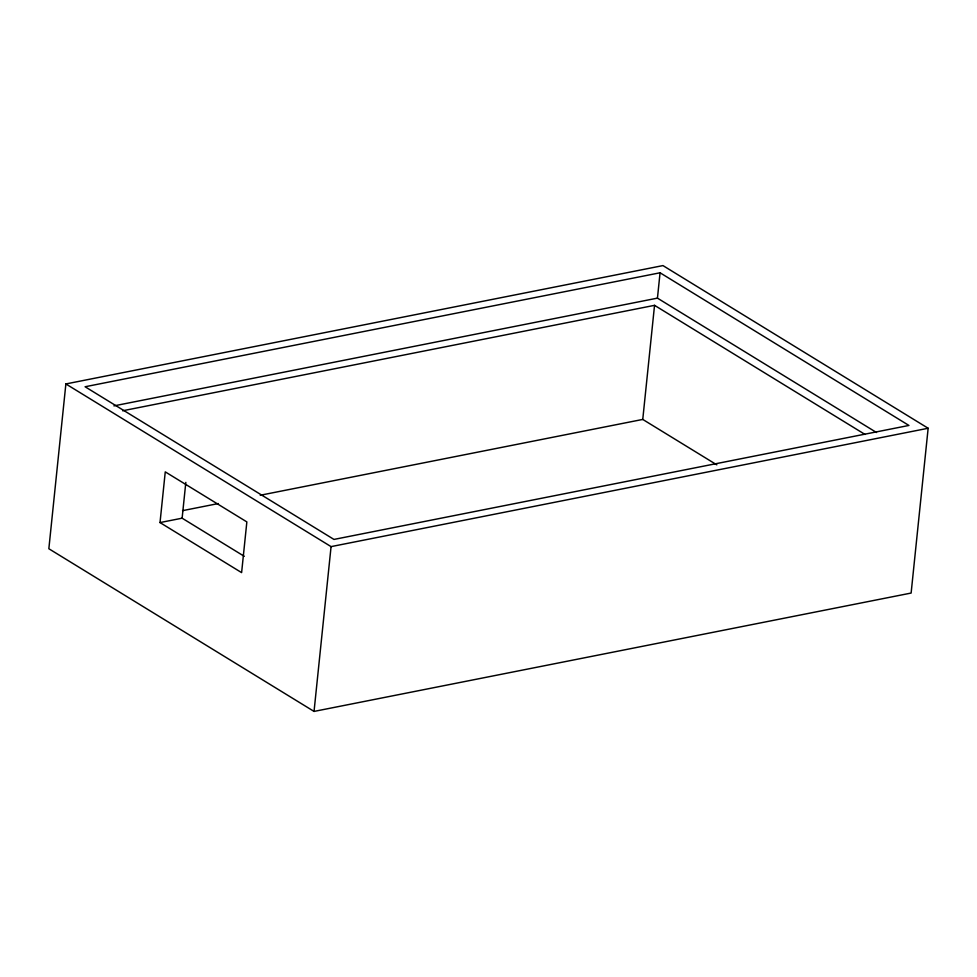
<?xml version="1.0" encoding="UTF-8"?>
<svg xmlns="http://www.w3.org/2000/svg" width="977" height="977" viewBox="0 0 977 977"><rect width="100%" height="100%" fill="white"/><g stroke="black" fill="none" stroke-linecap="round" stroke-linejoin="round"><path stroke-width="1.47" d="M65.874 383.949L48.85 548.744L314.044 711.415L911.126 593.051L928.15 428.256L662.956 265.585L65.874 383.949L331.069 546.619L928.15 428.256M160.02 522.573L165.26 471.867L246.851 521.913L241.612 572.62L160.02 522.573L182.125 518.189L244.299 556.328M182.125 518.189L185.825 482.394M314.044 711.415L331.069 546.619M716.813 464.844L642.756 419.426L654.541 305.337L122.614 410.78M876.503 432.506L657.448 298.132L660.061 272.778L85.097 386.758L333.963 539.426L908.928 425.447L660.061 272.778M113.918 405.882L657.448 298.132M182.54 510.653L218.408 503.546M260.236 495.254L642.756 419.426M654.541 305.337L865.011 434.435"/></g></svg>
